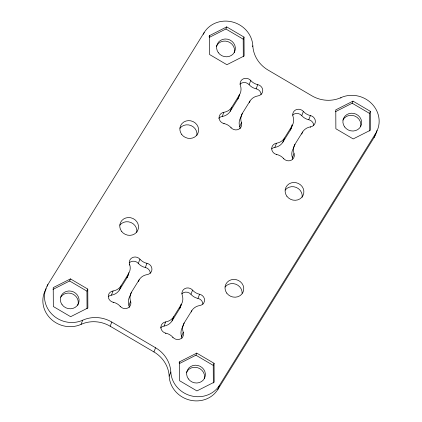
<?xml version="1.0" encoding="UTF-8"?>
<svg xmlns="http://www.w3.org/2000/svg" width="422" height="422" viewBox="0 0 422 422"><rect width="100%" height="100%" fill="white"/><g stroke="black" fill="none" stroke-linecap="round" stroke-linejoin="round"><path stroke-width="0.63" d="M47.211 286.285L47.918 284.497L204.174 32.51A26.296 24.465 21.5 0 1 232.87 22.081A26.296 24.465 21.5 0 1 252.831 45.819A30.574 28.448 21.5 0 0 268.065 70.063L311.832 95.783A30.574 28.448 21.5 0 0 340.965 97.619A26.296 24.465 21.5 0 1 371.84 103.754A26.296 24.465 21.5 0 1 375.722 133.331L374.082 137.503L217.826 389.49A26.296 24.465 21.5 0 1 189.13 399.919A26.296 24.465 21.5 0 1 169.169 376.181A30.574 28.448 21.5 0 0 153.935 351.937L110.168 326.217A30.574 28.448 21.5 0 0 81.035 324.381A26.296 24.465 21.5 0 1 50.16 318.246A26.296 24.465 21.5 0 1 46.278 288.669M52.982 289.413L69.63 280.983L70.453 278.895L87.771 289.075L87.866 307.976L70.643 316.695L53.325 306.52L53.23 287.619L70.453 278.895M87.037 308.756L86.948 291.159L87.771 289.075M81.035 324.381L82.68 320.214A30.574 28.448 21.5 0 1 111.809 322.049L155.576 347.77A30.574 28.448 21.5 0 1 170.815 372.009A26.296 24.465 21.5 0 0 190.77 395.746A26.296 24.465 21.5 0 0 219.466 385.318L375.722 133.331M203.473 34.298L204.174 32.51M209.075 36.672L209.486 35.633L226.709 26.908L244.027 37.089L244.122 55.989L226.899 64.708L209.581 54.533L209.486 35.633M108.296 296.671A6.114 5.692 21.5 0 1 111.413 295.163L113.059 290.99A12.233 11.378 21.5 0 0 121.045 285.831L128.641 273.583A12.233 11.378 21.5 0 0 129.612 264.293A6.114 5.692 21.5 0 1 132.366 257.615A6.114 5.692 21.5 0 1 139.951 259.208A12.233 11.378 21.5 0 0 146.967 263.328A6.114 5.692 21.5 0 1 151.946 269.12A6.114 5.692 21.5 0 1 147.157 274.606A12.233 11.378 21.5 0 0 139.165 279.765L131.569 292.013A12.233 11.378 21.5 0 0 130.598 301.303L128.958 305.47A6.114 5.692 21.5 0 1 129.269 307.369M113.143 302.527L113.249 302.263A6.114 5.692 21.5 0 1 108.269 296.476A6.114 5.692 21.5 0 1 113.059 290.99M111.413 295.163A12.233 11.378 21.5 0 0 119.405 289.998L121.045 285.831M129.306 265.074L129.612 264.293M119.405 289.998L127.001 277.75L128.641 273.583M209.238 37.426L225.886 28.997L226.709 26.908M110.168 326.217L111.809 322.049M120.159 306.652L120.265 306.388A6.114 5.692 21.5 0 0 127.845 307.981A6.114 5.692 21.5 0 0 130.598 301.303M129.164 262.917A6.114 5.692 21.5 0 1 138.305 263.375L139.951 259.208M131.337 292.61L129.929 296.186A12.233 11.378 21.5 0 0 128.958 305.47M138.448 281.59L138.653 281.068M138.754 280.809L139.165 279.765M150.301 273.292A6.114 5.692 21.5 0 0 145.321 267.501L146.967 263.328M243.294 56.77L243.204 39.172L244.027 37.089M218.749 118.35A6.114 5.692 21.5 0 1 222.225 116.472L223.866 112.299A12.233 11.378 21.5 0 0 231.852 107.135L239.448 94.887A12.233 11.378 21.5 0 0 240.419 85.603A6.114 5.692 21.5 0 1 243.172 78.919A6.114 5.692 21.5 0 1 250.758 80.512A12.233 11.378 21.5 0 0 257.773 84.637A6.114 5.692 21.5 0 1 262.753 90.429A6.114 5.692 21.5 0 1 257.963 95.91A12.233 11.378 21.5 0 0 249.972 101.074L242.376 113.323L240.735 117.495A12.233 11.378 21.5 0 0 239.765 126.779A6.114 5.692 21.5 0 1 240.076 128.678M252.52 46.599L252.831 45.819M223.95 123.831L224.056 123.572A6.114 5.692 21.5 0 1 219.076 117.78A6.114 5.692 21.5 0 1 223.866 112.299M222.225 116.472A12.233 11.378 21.5 0 0 230.212 111.308L231.852 107.135M230.212 111.308L237.808 99.059L239.448 94.887M230.971 127.956L231.071 127.697A6.114 5.692 21.5 0 0 238.657 129.29A6.114 5.692 21.5 0 0 241.405 122.607A12.233 11.378 21.5 0 1 242.376 113.323M239.97 84.221A6.114 5.692 21.5 0 1 249.112 84.685L250.758 80.512M239.765 126.779L241.405 122.607M249.36 102.636L249.566 102.113M249.666 101.855L249.972 101.074M261.107 94.597A6.114 5.692 21.5 0 0 256.128 88.81L257.773 84.637M160.566 327.968A6.114 5.692 21.5 0 1 164.037 326.09L165.682 321.917A12.233 11.378 21.5 0 0 173.669 316.758L181.265 304.505A12.233 11.378 21.5 0 0 182.235 295.221A6.114 5.692 21.5 0 1 184.989 288.542A6.114 5.692 21.5 0 1 192.569 290.136A12.233 11.378 21.5 0 0 199.59 294.255A6.114 5.692 21.5 0 1 204.57 300.047A6.114 5.692 21.5 0 1 199.775 305.528A12.233 11.378 21.5 0 0 191.788 310.692L184.192 322.941L182.552 327.113A12.233 11.378 21.5 0 0 181.581 336.397A6.114 5.692 21.5 0 1 181.893 338.296M153.935 351.937L155.576 347.77M165.667 333.712L165.872 333.19A6.114 5.692 21.5 0 1 160.893 327.403A6.114 5.692 21.5 0 1 165.682 321.917M164.037 326.09A12.233 11.378 21.5 0 0 172.028 320.926L173.669 316.758M172.028 320.926L179.624 308.677L181.265 304.505M172.783 337.579L172.888 337.315A6.114 5.692 21.5 0 0 180.468 338.908A6.114 5.692 21.5 0 0 183.222 332.23A12.233 11.378 21.5 0 1 184.192 322.941M181.787 293.844A6.114 5.692 21.5 0 1 190.929 294.303L192.569 290.136M181.581 336.397L183.222 332.23M191.277 311.995L191.788 310.692M202.924 304.22A6.114 5.692 21.5 0 0 197.944 298.428L199.59 294.255M169.169 376.181L170.815 372.009M179.113 362.883L179.524 361.844L196.747 353.119L214.065 363.3L214.16 382.2L196.937 390.92L179.619 380.744L179.524 361.844M271.726 148.903A6.114 5.692 21.5 0 1 274.843 147.394L276.489 143.227A12.233 11.378 21.5 0 0 284.475 138.063L292.071 125.814A12.233 11.378 21.5 0 0 293.042 116.53A6.114 5.692 21.5 0 1 295.796 109.847A6.114 5.692 21.5 0 1 303.381 111.44A12.233 11.378 21.5 0 0 310.397 115.565A6.114 5.692 21.5 0 1 315.376 121.357A6.114 5.692 21.5 0 1 310.587 126.837A12.233 11.378 21.5 0 0 302.595 132.002L294.999 144.25L293.359 148.417A12.233 11.378 21.5 0 0 292.388 157.707A6.114 5.692 21.5 0 1 292.683 159.11M179.276 363.637L195.924 355.208L196.747 353.119M276.574 154.758L276.679 154.499A6.114 5.692 21.5 0 1 271.699 148.708A6.114 5.692 21.5 0 1 276.489 143.227M274.843 147.394A12.233 11.378 21.5 0 0 282.835 142.235L284.475 138.063M282.835 142.235L290.431 129.987L292.071 125.814M283.589 158.883L283.695 158.625A6.114 5.692 21.5 0 0 291.275 160.218A6.114 5.692 21.5 0 0 294.028 153.534A12.233 11.378 21.5 0 1 294.999 144.25M292.594 115.148A6.114 5.692 21.5 0 1 301.735 115.612L303.381 111.44M292.388 157.707L294.028 153.534M301.777 134.085L301.983 133.563M302.184 133.041L302.595 132.002M313.731 125.524A6.114 5.692 21.5 0 0 308.751 119.737L310.397 115.565M213.332 382.981L213.242 365.383L214.065 363.3M310.381 127.36L310.587 126.837M217.826 389.49L219.466 385.318M340.76 98.141L340.965 97.619M335.532 111.651L352.18 103.221L353.003 101.132L370.321 111.313L370.416 130.213L353.193 138.933L335.875 128.757L335.78 109.857L353.003 101.132M369.588 130.994L369.498 113.397L370.321 111.313M225.886 28.997L243.204 39.172M352.18 103.221L369.498 113.397M69.63 280.983L86.948 291.159M195.924 355.208L213.242 365.383M82.68 320.214A26.296 24.465 21.5 0 1 51.806 314.073A26.296 24.465 21.5 0 1 47.918 284.497M376.962 130.435A26.296 24.465 21.5 0 1 374.082 137.503M216.291 46.631A9.479 8.82 21.5 0 1 227.827 41.572A9.479 8.82 21.5 0 1 234.284 52.523M60.747 297.172A9.479 8.82 21.5 0 1 72.795 294.05A9.479 8.82 21.5 0 1 77.769 305.312M342.912 120.106A9.479 8.82 21.5 0 1 354.538 115.939A9.479 8.82 21.5 0 1 360.578 126.748M186.329 372.842A9.479 8.82 21.5 0 1 197.865 367.784A9.479 8.82 21.5 0 1 204.322 378.734M179.899 128.251A9.479 8.82 21.5 0 1 191.05 125.582A9.479 8.82 21.5 0 1 196.905 135.393M119.801 225.169A9.479 8.82 21.5 0 1 130.952 222.499A9.479 8.82 21.5 0 1 136.807 232.311M225.047 287.023A9.479 8.82 21.5 0 1 235.756 284.18A9.479 8.82 21.5 0 1 242.138 293.279M285.145 190.106A9.479 8.82 21.5 0 1 296.297 187.431A9.479 8.82 21.5 0 1 302.147 197.248M224.056 123.572A12.233 11.378 21.5 0 1 231.071 127.697M256.128 88.81A12.233 11.378 21.5 0 1 249.112 84.685M239.343 94.565A12.233 11.378 21.5 0 1 237.808 99.059M276.679 154.499A12.233 11.378 21.5 0 1 283.695 158.625M292.013 124.88A12.233 11.378 21.5 0 1 290.431 129.987M308.751 119.737A12.233 11.378 21.5 0 1 301.735 115.612M113.249 302.263A12.233 11.378 21.5 0 1 120.265 306.388M128.583 272.644A12.233 11.378 21.5 0 1 127.001 277.75M145.321 267.501A12.233 11.378 21.5 0 1 138.305 263.375M165.872 333.19A12.233 11.378 21.5 0 1 172.888 337.315M181.159 304.183A12.233 11.378 21.5 0 1 179.624 308.677M197.944 298.428A12.233 11.378 21.5 0 1 190.929 294.303M181.597 134.333A9.479 8.82 21.5 0 0 197.791 133.626A9.479 8.82 21.5 0 0 188.36 120.629A9.479 8.82 21.5 0 0 181.597 134.333M121.494 231.251A9.479 8.82 21.5 0 0 137.693 230.544A9.479 8.82 21.5 0 0 128.262 217.546A9.479 8.82 21.5 0 0 121.494 231.251M226.741 293.1A9.479 8.82 21.5 0 0 242.935 292.399A9.479 8.82 21.5 0 0 233.508 279.401A9.479 8.82 21.5 0 0 226.741 293.1M286.839 196.183A9.479 8.82 21.5 0 0 303.038 195.481A9.479 8.82 21.5 0 0 293.606 182.483A9.479 8.82 21.5 0 0 286.839 196.183M62.071 304.684A9.479 8.82 21.5 0 0 78.265 303.982A9.479 8.82 21.5 0 0 68.833 290.98A9.479 8.82 21.5 0 0 62.071 304.684M218.327 52.697A9.479 8.82 21.5 0 0 234.521 51.996A9.479 8.82 21.5 0 0 225.095 38.993A9.479 8.82 21.5 0 0 218.327 52.697M344.621 126.922A9.479 8.82 21.5 0 0 360.815 126.22A9.479 8.82 21.5 0 0 351.389 113.217A9.479 8.82 21.5 0 0 344.621 126.922M188.365 378.909A9.479 8.82 21.5 0 0 204.559 378.207A9.479 8.82 21.5 0 0 195.133 365.204A9.479 8.82 21.5 0 0 188.365 378.909"/></g></svg>
